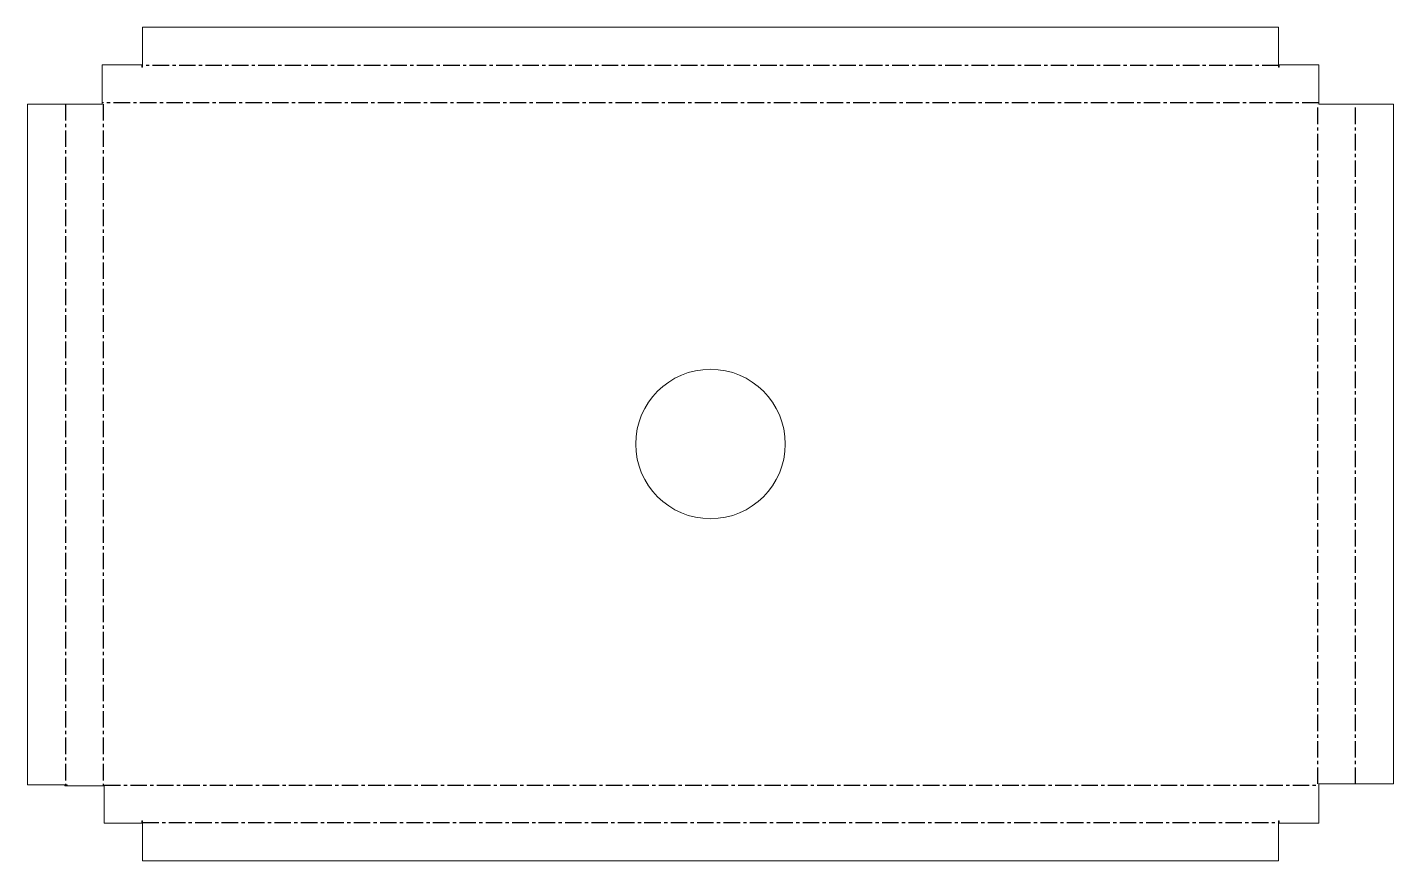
# Model space of a CAD drawing. Header units: millimetres. Extents: x -526 to 526, y -321 to 321.
import ezdxf

# ---------------------------------------------------------------- set-up
doc = ezdxf.new("R2010")
doc.units = ezdxf.units.MM
doc.linetypes.add('CENTERX2', pattern=[20.32, 12.7, -2.54, 2.54, -2.54])

msp = doc.modelspace()

# ---------------------------------------------------------------- linework, layer by layer
at = {"color": 7, "linetype": 'Continuous', "lineweight": 15}
for p, q in [((-437, 320.8), (-437, 290.1)), ((437, 320.8), (-437, 320.8)), ((437, 290.1), (437, 320.8)), ((-467.9, 261.7), (-467.9, 292)), ((-437.4, 292), (-467.9, 292)), ((-437.4, 292), (-437.4, 290.1)), ((-437.4, 290.1), (-437, 290.1)), ((437, 290.1), (437.4, 290.1)), ((437.4, 290.1), (437.4, 292)), ((467.9, 292), (437.4, 292)), ((467.9, 292), (467.9, 261.7)), ((-525.5, -262.3), (-525.5, 261.7)), ((-525.5, 261.7), (-467.9, 261.7)), ((467.9, 261.7), (525.5, 261.7)), ((525.5, -261.7), (525.5, 261.7)), ((-494.9, -262.3), (-525.5, -262.3)), ((-496.7, -262.6), (-496.7, -263.2)), ((-496.7, -262.6), (-494.9, -262.6)), ((-494.9, -262.6), (-494.9, -262.3)), ((525.5, -261.7), (467.9, -261.7)), ((467.9, -261.7), (467.9, -292)), ((-466.5, -263.2), (-496.7, -263.2)), ((-466.5, -292), (-466.5, -263.2)), ((-466.5, -292), (-437.4, -292)), ((-437, -290.1), (-437.4, -290.1)), ((-437.4, -290.1), (-437.4, -292)), ((-437, -290.1), (-437, -320.8)), ((437.4, -290.1), (437, -290.1)), ((437, -320.8), (437, -290.1)), ((437.4, -292), (437.4, -290.1)), ((437.4, -292), (467.9, -292)), ((-437, -320.8), (437, -320.8))]:
    msp.add_line(p, q, dxfattribs=at)
at = {"color": 7, "linetype": 'CENTERX2'}
for p, q in [((437, 291.4), (-437, 291.4)), ((-496.1, 261.7), (-496.1, -262.3)), ((467.9, 262.6), (-467.9, 262.6)), ((-467.3, 261.7), (-467.3, -263.2)), ((467.3, -261.7), (467.3, 261.7)), ((496.1, -261.7), (496.1, 261.7)), ((-466.5, -262.6), (467.9, -262.6)), ((-437, -291.4), (437, -291.4))]:
    msp.add_line(p, q, dxfattribs=at)
at = {"color": 7, "linetype": 'Continuous', "lineweight": 15}
msp.add_circle((0, 0), 57.5, dxfattribs=at)

doc.saveas('drawing.dxf')
